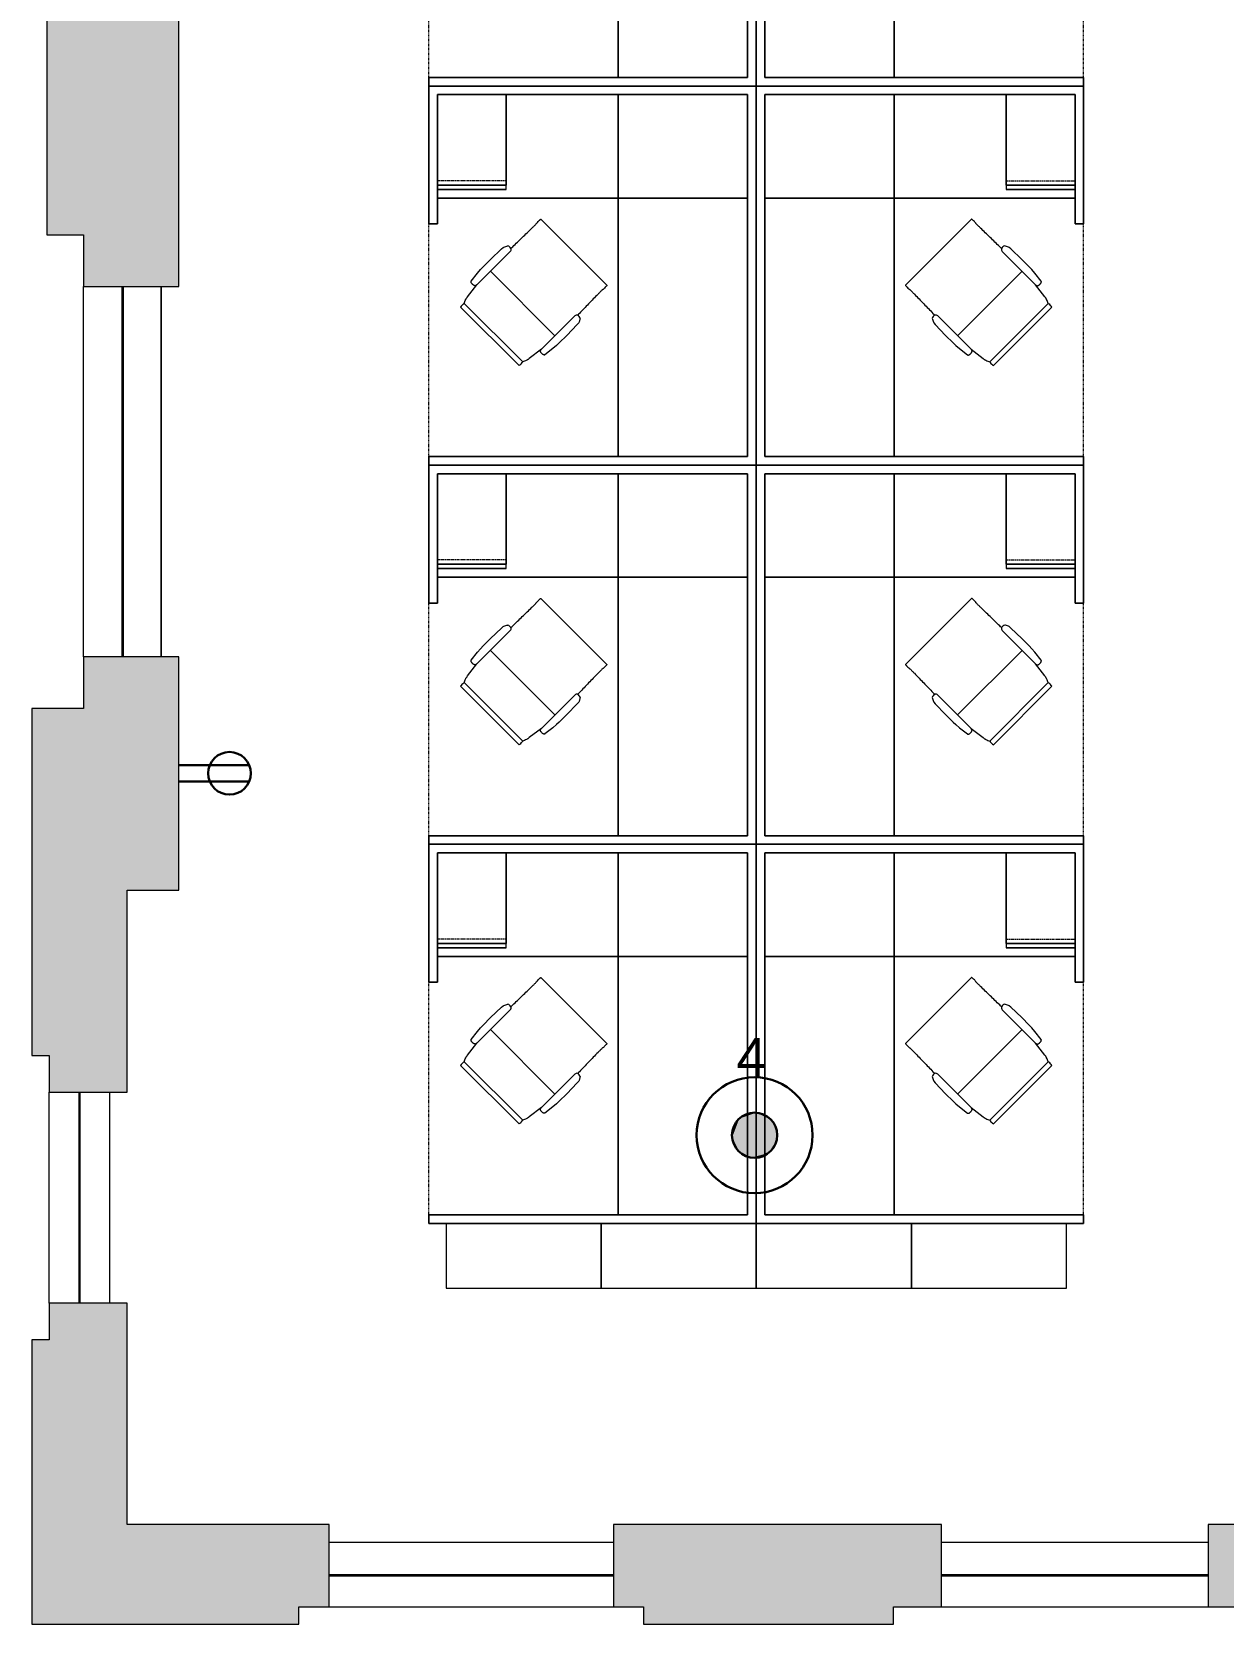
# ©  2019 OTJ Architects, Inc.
# Model space of a CAD drawing. Header units: inches. Extents: x 0 to 1865, y 0 to 1094.
# Drawn here: x 0 to 276.5, y 0 to 369.6 of the extents above; entities that cross this region are included whole.
import ezdxf

# ---------------------------------------------------------------- set-up
doc = ezdxf.new("R2010")
doc.units = ezdxf.units.IN
doc.header["$MEASUREMENT"] = 0
doc.linetypes.add('DASH 1_32_', pattern=[0.0625, 0.03125, -0.03125])
doc.linetypes.add('Dash 1_8_', pattern=[0.25, 0.125, -0.125])
for name, color, linetype, lineweight in [('A-ANNO-NOTE', 131, 'Continuous', 9), ('A-DETL', 90, 'Continuous', 9), ('A-DETL-GENF', 92, 'Continuous', 9), ('I-FURN', 30, 'Continuous', 9), ('I-FURN-PNLS', 30, 'Continuous', 9), ('Victor Bldg - 5th Floor_LINK_dwg', 8, 'Continuous', 9), ('WINDOWS', 7, 'Continuous', 9), ('WINDOWS SILL', 7, 'Continuous', 9)]:
    doc.layers.add(name, color=color, linetype=linetype, lineweight=lineweight)
doc.styles.add('Swis721 Lt BT', font='swissl.ttf', dxfattribs={"height": 9})

# ---------------------------------------------------------------- blocks, each defined once
blk = doc.blocks.new('Victor Bldg - 5th Floor_LINK_dwg-6972324-Level 05 POWER _ SIGNAL')
at = {"layer": 'WINDOWS'}
for p, q in [((21, 224.5), (21, 310.5)), ((21.25, 224.5), (21.25, 310.5)), ((11, 74.5), (11, 123.5)), ((11.25, 74.5), (11.25, 123.5)), ((69, 11.5), (135, 11.5)), ((69, 11.25), (135, 11.25)), ((211.12, 11.5), (273, 11.5)), ((211.12, 11.25), (273, 11.25))]:
    blk.add_line(p, q, dxfattribs=at)
at = {"layer": 'WINDOWS SILL'}
for p, q in [((12, 224.5), (12, 310.5)), ((4, 74.5), (4, 123.5)), ((18, 123.5), (18, 74.5)), ((69, 19), (135, 19)), ((211.12, 19), (273, 19)), ((69, 4), (135, 4)), ((211.12, 4), (273, 4))]:
    blk.add_line(p, q, dxfattribs=at)
at = {"layer": 'WINDOWS SILL', "flags": 128}
blk.add_lwpolyline([(30, 310.5), (30, 224.5), (30, 310.5), (30, 224.5)], dxfattribs=at)
blk = doc.blocks.new('Adjustable Workstation 1 - 6x7-V13-Level 05 POWER _ SIGNAL')
at = {"layer": 'I-FURN'}
for p, q in [((76, 0), (0, 0)), ((0, 0), (0, -88)), ((0, 0), (76, 0)), ((0, -88), (0, 0)), ((76, -2), (76, 0)), ((76, 0), (76, -2)), ((32, -2), (2, -2)), ((2, -2), (2, -86)), ((2, -86), (2, -2)), ((2, -2), (32, -2)), ((2, -86), (2, -2)), ((2, -2), (76, -2)), ((32, -2), (2, -2)), ((2, -2), (2, -62)), ((32, -86), (32, -2)), ((32, -2), (32, -86)), ((76, -2), (32, -2)), ((76, -56), (74, -56)), ((74, -56), (74, -86)), ((74, -62), (74, -56)), ((74, -56), (76, -56)), ((76, -88), (76, -56)), ((76, -56), (76, -88)), ((2, -62), (2, -86)), ((32, -62), (2, -62)), ((2, -62), (2, -86)), ((2, -86), (2, -62)), ((2, -62), (32, -62)), ((74, -62), (32, -62)), ((32, -62), (74, -62)), ((74, -64), (74, -62)), ((74, -86), (74, -62)), ((74, -62), (74, -86)), ((58, -64), (74, -64)), ((58, -64), (74, -64)), ((58, -64), (74, -64)), ((58, -64), (74, -64)), ((58, -64), (74, -64)), ((58, -64), (74, -64)), ((58, -64), (58, -86)), ((74, -64), (58, -64)), ((74, -64), (58, -64)), ((58, -64), (58, -65)), ((74, -64), (58, -64)), ((58, -64), (74, -64)), ((58, -64), (58, -65)), ((58, -64), (58, -65)), ((74, -64), (58, -64)), ((58, -64), (74, -64)), ((58, -64), (58, -65)), ((58, -64), (58, -65)), ((74, -64), (58, -64)), ((58, -64), (74, -64)), ((58, -64), (58, -65)), ((58, -64), (58, -65)), ((58, -65), (74, -65)), ((58, -86), (58, -65)), ((58, -65), (74, -65)), ((74, -65), (58, -65)), ((58, -65), (74, -65)), ((74, -65), (58, -65)), ((58, -65), (74, -65)), ((74, -65), (58, -65)), ((58, -65), (74, -65)), ((74, -86), (74, -64)), ((74, -65), (74, -64)), ((74, -65), (74, -64)), ((74, -64), (74, -65)), ((74, -65), (74, -64)), ((74, -64), (74, -65)), ((74, -65), (74, -64)), ((74, -64), (74, -65)), ((74, -65), (74, -64)), ((74, -65), (74, -86)), ((74, -86), (74, -65)), ((0, -88), (76, -88)), ((76, -88), (0, -88)), ((2, -86), (32, -86)), ((32, -86), (2, -86)), ((74, -86), (2, -86)), ((2, -86), (32, -86)), ((2, -86), (32, -86)), ((32, -86), (2, -86)), ((32, -86), (58, -86)), ((32, -86), (74, -86)), ((74, -86), (32, -86)), ((58, -86), (74, -86)), ((74, -86), (58, -86)), ((58, -86), (74, -86))]:
    blk.add_line(p, q, dxfattribs=at)
at = {"layer": 'I-FURN', "linetype": 'Dash 1_8_'}
for p, q in [((76, 0), (76, -2)), ((76, -2), (76, -56)), ((76, -56), (76, -88))]:
    blk.add_line(p, q, dxfattribs=at)
at = {"layer": 'I-FURN', "linetype": 'DASH 1_32_'}
blk.add_line((58, -66), (74, -66), dxfattribs=at)
blk = doc.blocks.new('Adjustable Workstation 1 - 6x7-V35-Level 05 POWER _ SIGNAL')
at = {"layer": 'I-FURN'}
for p, q in [((76, 88), (0, 88)), ((0, 88), (0, 0)), ((0, 0), (0, 88)), ((0, 88), (76, 88)), ((32, 86), (2, 86)), ((2, 86), (2, 2)), ((2, 2), (2, 86)), ((2, 86), (32, 86)), ((2, 2), (2, 86)), ((2, 86), (74, 86)), ((32, 86), (2, 86)), ((2, 86), (2, 62)), ((32, 86), (2, 86)), ((2, 86), (2, 62)), ((2, 62), (2, 86)), ((2, 86), (32, 86)), ((32, 2), (32, 86)), ((32, 86), (32, 2)), ((58, 86), (32, 86)), ((74, 86), (32, 86)), ((32, 86), (74, 86)), ((74, 86), (58, 86)), ((58, 86), (58, 64)), ((58, 65), (58, 86)), ((58, 86), (74, 86)), ((74, 86), (58, 86)), ((74, 64), (74, 86)), ((74, 86), (74, 65)), ((74, 86), (74, 56)), ((74, 65), (74, 86)), ((74, 62), (74, 86)), ((74, 86), (74, 62)), ((76, 56), (76, 88)), ((76, 88), (76, 56)), ((74, 65), (58, 65)), ((74, 65), (58, 65)), ((58, 65), (58, 64)), ((74, 65), (58, 65)), ((58, 65), (74, 65)), ((58, 65), (58, 64)), ((58, 65), (58, 64)), ((74, 65), (58, 65)), ((58, 65), (74, 65)), ((58, 65), (58, 64)), ((58, 65), (58, 64)), ((74, 65), (58, 65)), ((58, 65), (74, 65)), ((58, 65), (58, 64)), ((58, 65), (58, 64)), ((58, 64), (74, 64)), ((58, 64), (74, 64)), ((58, 64), (74, 64)), ((58, 64), (74, 64)), ((58, 64), (74, 64)), ((58, 64), (74, 64)), ((58, 64), (74, 64)), ((58, 64), (74, 64)), ((74, 64), (58, 64)), ((58, 64), (74, 64)), ((74, 64), (58, 64)), ((58, 64), (74, 64)), ((74, 64), (58, 64)), ((58, 64), (74, 64)), ((74, 64), (74, 65)), ((74, 64), (74, 65)), ((74, 65), (74, 64)), ((74, 64), (74, 65)), ((74, 65), (74, 64)), ((74, 64), (74, 65)), ((74, 65), (74, 64)), ((74, 64), (74, 65)), ((74, 62), (74, 64)), ((2, 62), (2, 2)), ((2, 62), (32, 62)), ((32, 62), (2, 62)), ((32, 62), (74, 62)), ((74, 62), (32, 62)), ((74, 56), (74, 62)), ((74, 56), (76, 56)), ((76, 56), (74, 56)), ((0, 0), (76, 0)), ((76, 0), (0, 0)), ((2, 2), (32, 2)), ((32, 2), (2, 2)), ((76, 2), (2, 2)), ((2, 2), (32, 2)), ((32, 2), (76, 2)), ((76, 0), (76, 2)), ((76, 2), (76, 0))]:
    blk.add_line(p, q, dxfattribs=at)
at = {"layer": 'I-FURN', "linetype": 'Dash 1_8_'}
for p, q in [((76, 56), (76, 88)), ((76, 2), (76, 56)), ((76, 0), (76, 2))]:
    blk.add_line(p, q, dxfattribs=at)
at = {"layer": 'I-FURN', "linetype": 'DASH 1_32_'}
blk.add_line((58, 66), (74, 66), dxfattribs=at)
blk = doc.blocks.new('HermanMiller_Collection_Eames_AluminumGroup_LoungeChairSwivel - Arms Swivel Base-7952355-Level 05 POWER _ SIGNAL')
at = {"layer": 'I-FURN'}
for p, q in [((-6.94, 12.09), (-4.59, 12.38)), ((-4.59, 12.38), (-3.51, 12.46)), ((-3.51, 12.46), (-2.64, 12.49)), ((-2.64, 12.49), (-0.18, 12.49)), ((-0.18, 12.49), (3.32, 12.43)), ((3.32, 12.43), (3.84, 12.38)), ((3.84, 12.38), (3.99, 12.34)), ((3.99, 12.34), (4.64, 12.01)), ((4.64, 12.01), (4.83, 11.89)), ((-12.96, -9.61), (-12.96, 9.61)), ((-11.95, 9.63), (-11.95, 9.59)), ((-11.95, 9.59), (-11.76, 9.6)), ((-11.76, -9.6), (-11.76, 9.6)), ((-10.12, 10.12), (-6.61, 10.58)), ((-6.61, 10.58), (-6.94, 10.64)), ((-6.61, 10.58), (4.33, 10.58)), ((-2.19, 10.58), (-2.19, -10.58)), ((13.22, 10.83), (13.22, 10.86)), ((14.64, 10.85), (14.64, -10.85)), ((-11.95, -9.59), (-11.95, -9.63)), ((-11.76, -9.6), (-11.95, -9.59)), ((-6.61, -10.58), (-10.12, -10.12)), ((-6.94, -10.64), (-6.61, -10.58)), ((-6.61, -10.58), (4.33, -10.58)), ((13.22, -10.86), (13.22, -10.83)), ((-4.59, -12.38), (-6.94, -12.09)), ((-3.51, -12.46), (-4.59, -12.38)), ((-2.64, -12.49), (-3.51, -12.46)), ((-0.18, -12.49), (-2.64, -12.49)), ((3.32, -12.43), (-0.18, -12.49)), ((3.84, -12.38), (3.32, -12.43)), ((3.99, -12.34), (3.84, -12.38)), ((4.64, -12.01), (3.99, -12.34)), ((4.83, -11.89), (4.64, -12.01))]:
    blk.add_line(p, q, dxfattribs=at)
at = {"layer": 'I-FURN', "flags": 128}
for points in [[(4.94, 10.96), (5.23, 10.95), (5.52, 10.95)], [(5.52, -10.95), (5.23, -10.95), (4.94, -10.96)]]:
    blk.add_lwpolyline(points, dxfattribs=at)
at = {"layer": 'I-FURN'}
for centre, radius, start, end in [((3.68, 11.28), 1.3, 345.8347, 28.1255), ((-12.38, 5.3), 4.35, 84.2936, 97.7064), ((4.33, 11.27), 0.69, 270, 332.7502), ((-12.38, -5.3), 4.35, 262.2936, 275.7064), ((4.33, -11.27), 0.69, 27.2498, 90), ((3.68, -11.28), 1.3, 331.8745, 14.1653)]:
    blk.add_arc(centre, radius, start, end, dxfattribs=at)
for points, knots in [([(-6.94, 10.64), (-6.95, 10.65), (-6.96, 10.65), (-6.99, 10.65), (-7, 10.66), (-7.02, 10.67), (-7.03, 10.68), (-7.05, 10.69), (-7.06, 10.7), (-7.07, 10.71), (-7.08, 10.72), (-7.09, 10.73), (-7.1, 10.74), (-7.11, 10.76), (-7.11, 10.77), (-7.12, 10.78), (-7.13, 10.8), (-7.14, 10.81), (-7.15, 10.83), (-7.16, 10.85), (-7.17, 10.87), (-7.18, 10.9), (-7.2, 10.95), (-7.22, 11.02), (-7.24, 11.11), (-7.25, 11.23), (-7.26, 11.37), (-7.25, 11.52), (-7.23, 11.66), (-7.21, 11.77), (-7.18, 11.85), (-7.16, 11.9), (-7.15, 11.92), (-7.14, 11.94), (-7.13, 11.96), (-7.12, 11.97), (-7.11, 11.98), (-7.1, 12), (-7.09, 12.01), (-7.08, 12.02), (-7.07, 12.03), (-7.06, 12.04), (-7.05, 12.04), (-7.05, 12.05), (-7.03, 12.06), (-7.02, 12.07), (-7, 12.08), (-6.99, 12.08), (-6.97, 12.09), (-6.95, 12.09), (-6.94, 12.09)], [-1, -1, -1, -1, -0.984375, -0.96875, -0.957031, -0.953125, -0.9375, -0.921875, -0.917969, -0.914062, -0.90625, -0.890625, -0.882812, -0.875, -0.867188, -0.859375, -0.84375, -0.835938, -0.828125, -0.8125, -0.796875, -0.78125, -0.75, -0.708333, -0.666667, -0.583333, -0.5, -0.416667, -0.333333, -0.25, -0.208333, -0.1875, -0.166667, -0.15625, -0.145833, -0.135417, -0.125, -0.114583, -0.104167, -0.09375, -0.088542, -0.083333, -0.078125, -0.072917, -0.0625, -0.052083, -0.041667, -0.03125, -0.020833, 0, 0, 0, 0]), ([(13.22, 10.86), (13.22, 10.87), (13.22, 10.87), (13.23, 10.87), (13.25, 10.88), (13.27, 10.88), (13.29, 10.88), (13.32, 10.88), (13.34, 10.88)], [-1, -1, -1, -1, -0.75, -0.625, -0.5, -0.375, -0.25, 0, 0, 0, 0]), ([(13.34, 10.88), (13.4, 10.89), (13.61, 10.9), (13.97, 10.9), (14.25, 10.89), (14.38, 10.89), (14.47, 10.88), (14.54, 10.87), (14.6, 10.87), (14.63, 10.86), (14.64, 10.85), (14.64, 10.85)], [-1, -1, -1, -1, -0.857143, -0.571429, -0.428571, -0.357143, -0.285714, -0.214286, -0.142857, -0.071429, 0, 0, 0, 0]), ([(-6.94, -12.09), (-6.95, -12.09), (-6.96, -12.09), (-6.99, -12.08), (-7, -12.08), (-7.02, -12.07), (-7.03, -12.06), (-7.05, -12.05), (-7.06, -12.04), (-7.07, -12.03), (-7.08, -12.02), (-7.09, -12.01), (-7.1, -12), (-7.11, -11.98), (-7.12, -11.97), (-7.12, -11.96), (-7.13, -11.94), (-7.14, -11.93), (-7.15, -11.91), (-7.16, -11.89), (-7.17, -11.87), (-7.18, -11.84), (-7.21, -11.77), (-7.23, -11.66), (-7.26, -11.47), (-7.26, -11.28), (-7.24, -11.11), (-7.22, -11.02), (-7.2, -10.95), (-7.18, -10.89), (-7.16, -10.85), (-7.15, -10.82), (-7.13, -10.8), (-7.13, -10.78), (-7.12, -10.77), (-7.11, -10.76), (-7.1, -10.74), (-7.08, -10.73), (-7.08, -10.72), (-7.07, -10.71), (-7.06, -10.7), (-7.05, -10.69), (-7.05, -10.69), (-7.03, -10.68), (-7.02, -10.67), (-7, -10.66), (-6.99, -10.65), (-6.97, -10.65), (-6.95, -10.65), (-6.94, -10.64)], [-1, -1, -1, -1, -0.984375, -0.96875, -0.957031, -0.953125, -0.9375, -0.921875, -0.917969, -0.914062, -0.90625, -0.890625, -0.882812, -0.875, -0.867188, -0.859375, -0.84375, -0.835938, -0.828125, -0.8125, -0.796875, -0.78125, -0.75, -0.666667, -0.583333, -0.416667, -0.333333, -0.291667, -0.25, -0.208333, -0.1875, -0.166667, -0.15625, -0.145833, -0.135417, -0.125, -0.114583, -0.104167, -0.09375, -0.088542, -0.083333, -0.078125, -0.072917, -0.0625, -0.052083, -0.041667, -0.03125, -0.020833, 0, 0, 0, 0]), ([(13.34, -10.88), (13.32, -10.88), (13.29, -10.88), (13.27, -10.88), (13.25, -10.88), (13.23, -10.87), (13.22, -10.87), (13.22, -10.87), (13.22, -10.86)], [-1, -1, -1, -1, -0.75, -0.625, -0.5, -0.375, -0.25, 0, 0, 0, 0]), ([(14.64, -10.85), (14.64, -10.86), (14.62, -10.86), (14.52, -10.88), (14.27, -10.9), (13.87, -10.9), (13.54, -10.9), (13.4, -10.89), (13.34, -10.88)], [-1, -1, -1, -1, -0.892857, -0.785714, -0.571429, -0.285714, -0.142857, 0, 0, 0, 0])]:
    blk.add_open_spline(points, degree=3, knots=knots, dxfattribs=at)
for points in [[(-11.76, 9.6), (-11.64, 9.67), (-11.37, 9.8), (-11.02, 9.92), (-10.83, 9.99)], [(-10.83, 9.99), (-10.79, 10), (-10.71, 10.02), (-10.55, 10.06), (-10.35, 10.09), (-10.2, 10.11), (-10.12, 10.12)], [(5.52, 10.95), (6.54, 10.92), (8.59, 10.89), (10.68, 10.85), (11.73, 10.84)], [(11.73, 10.84), (11.97, 10.84), (12.47, 10.83), (12.96, 10.83), (13.22, 10.83)], [(-10.83, -9.99), (-11.02, -9.92), (-11.37, -9.8), (-11.64, -9.67), (-11.76, -9.6)], [(-10.12, -10.12), (-10.2, -10.11), (-10.35, -10.09), (-10.55, -10.06), (-10.71, -10.02), (-10.79, -10), (-10.83, -9.99)], [(11.73, -10.84), (10.68, -10.85), (8.59, -10.89), (6.54, -10.92), (5.52, -10.95)], [(13.22, -10.83), (12.96, -10.83), (12.47, -10.83), (11.97, -10.84), (11.73, -10.84)]]:
    blk.add_open_spline(points, degree=3, dxfattribs=at)
blk = doc.blocks.new('HermanMiller_Collection_Eames_AluminumGroup_LoungeChairSwivel - Arms Swivel Base-7952356-Level 05 POWER _ SIGNAL')
at = {"layer": 'I-FURN'}
for p, q in [((-4.59, 12.38), (-6.94, 12.09)), ((-3.51, 12.46), (-4.59, 12.38)), ((-2.64, 12.49), (-3.51, 12.46)), ((-0.18, 12.49), (-2.64, 12.49)), ((3.32, 12.43), (-0.18, 12.49)), ((3.84, 12.38), (3.32, 12.43)), ((3.99, 12.34), (3.84, 12.38)), ((4.64, 12.01), (3.99, 12.34)), ((4.83, 11.89), (4.64, 12.01)), ((-12.96, 9.61), (-12.96, -9.61)), ((-11.95, 9.59), (-11.95, 9.63)), ((-11.76, 9.6), (-11.95, 9.59)), ((-11.76, 9.6), (-11.76, -9.6)), ((-6.61, 10.58), (-10.12, 10.12)), ((-6.94, 10.64), (-6.61, 10.58)), ((-6.61, 10.58), (4.33, 10.58)), ((-2.19, -10.58), (-2.19, 10.58)), ((13.22, 10.86), (13.22, 10.83)), ((14.64, -10.85), (14.64, 10.85)), ((-11.95, -9.63), (-11.95, -9.59)), ((-11.95, -9.59), (-11.76, -9.6)), ((-10.12, -10.12), (-6.61, -10.58)), ((-6.61, -10.58), (-6.94, -10.64)), ((-6.61, -10.58), (4.33, -10.58)), ((13.22, -10.83), (13.22, -10.86)), ((-6.94, -12.09), (-4.59, -12.38)), ((-4.59, -12.38), (-3.51, -12.46)), ((-3.51, -12.46), (-2.64, -12.49)), ((-2.64, -12.49), (-0.18, -12.49)), ((-0.18, -12.49), (3.32, -12.43)), ((3.32, -12.43), (3.84, -12.38)), ((3.84, -12.38), (3.99, -12.34)), ((3.99, -12.34), (4.64, -12.01)), ((4.64, -12.01), (4.83, -11.89))]:
    blk.add_line(p, q, dxfattribs=at)
at = {"layer": 'I-FURN', "flags": 128}
for points in [[(5.52, 10.95), (5.23, 10.95), (4.94, 10.96)], [(4.94, -10.96), (5.23, -10.95), (5.52, -10.95)]]:
    blk.add_lwpolyline(points, dxfattribs=at)
at = {"layer": 'I-FURN'}
for centre, radius, start, end in [((3.68, 11.28), 1.3, 345.8347, 28.1255), ((-12.38, 5.3), 4.35, 84.2936, 97.7064), ((4.33, 11.27), 0.69, 270, 332.7502), ((-12.38, -5.3), 4.35, 262.2936, 275.7064), ((4.33, -11.27), 0.69, 27.2498, 90), ((3.68, -11.28), 1.3, 331.8745, 14.1653)]:
    blk.add_arc(centre, radius, start, end, dxfattribs=at)
for points, knots in [([(-6.94, 12.09), (-6.95, 12.09), (-6.97, 12.09), (-6.99, 12.08), (-7, 12.08), (-7.02, 12.07), (-7.03, 12.06), (-7.05, 12.05), (-7.05, 12.04), (-7.06, 12.04), (-7.07, 12.03), (-7.08, 12.02), (-7.09, 12.01), (-7.1, 12), (-7.11, 11.98), (-7.12, 11.97), (-7.13, 11.96), (-7.14, 11.94), (-7.15, 11.92), (-7.16, 11.9), (-7.18, 11.85), (-7.21, 11.77), (-7.23, 11.66), (-7.25, 11.52), (-7.26, 11.37), (-7.25, 11.23), (-7.24, 11.11), (-7.22, 11.02), (-7.2, 10.95), (-7.18, 10.9), (-7.17, 10.87), (-7.16, 10.85), (-7.15, 10.83), (-7.14, 10.81), (-7.13, 10.8), (-7.12, 10.78), (-7.11, 10.77), (-7.11, 10.76), (-7.1, 10.74), (-7.09, 10.73), (-7.08, 10.72), (-7.07, 10.71), (-7.06, 10.7), (-7.05, 10.69), (-7.03, 10.68), (-7.02, 10.67), (-7, 10.66), (-6.99, 10.65), (-6.96, 10.65), (-6.95, 10.65), (-6.94, 10.64)], [0, 0, 0, 0, 0.020833, 0.03125, 0.041667, 0.052083, 0.0625, 0.072917, 0.078125, 0.083333, 0.088542, 0.09375, 0.104167, 0.114583, 0.125, 0.135417, 0.145833, 0.15625, 0.166667, 0.1875, 0.208333, 0.25, 0.333333, 0.416667, 0.5, 0.583333, 0.666667, 0.708333, 0.75, 0.78125, 0.796875, 0.8125, 0.828125, 0.835938, 0.84375, 0.859375, 0.867188, 0.875, 0.882812, 0.890625, 0.90625, 0.914062, 0.917969, 0.921875, 0.9375, 0.953125, 0.957031, 0.96875, 0.984375, 1, 1, 1, 1]), ([(13.34, 10.88), (13.32, 10.88), (13.29, 10.88), (13.27, 10.88), (13.25, 10.88), (13.23, 10.87), (13.22, 10.87), (13.22, 10.87), (13.22, 10.86)], [0, 0, 0, 0, 0.25, 0.375, 0.5, 0.625, 0.75, 1, 1, 1, 1]), ([(14.64, 10.85), (14.64, 10.85), (14.63, 10.86), (14.6, 10.87), (14.54, 10.87), (14.47, 10.88), (14.38, 10.89), (14.25, 10.89), (13.97, 10.9), (13.61, 10.9), (13.4, 10.89), (13.34, 10.88)], [0, 0, 0, 0, 0.071429, 0.142857, 0.214286, 0.285714, 0.357143, 0.428571, 0.571429, 0.857143, 1, 1, 1, 1]), ([(-6.94, -10.64), (-6.95, -10.65), (-6.97, -10.65), (-6.99, -10.65), (-7, -10.66), (-7.02, -10.67), (-7.03, -10.68), (-7.05, -10.69), (-7.05, -10.69), (-7.06, -10.7), (-7.07, -10.71), (-7.08, -10.72), (-7.08, -10.73), (-7.1, -10.74), (-7.11, -10.76), (-7.12, -10.77), (-7.13, -10.78), (-7.13, -10.8), (-7.15, -10.82), (-7.16, -10.85), (-7.18, -10.89), (-7.2, -10.95), (-7.22, -11.02), (-7.24, -11.11), (-7.26, -11.28), (-7.26, -11.47), (-7.23, -11.66), (-7.21, -11.77), (-7.18, -11.84), (-7.17, -11.87), (-7.16, -11.89), (-7.15, -11.91), (-7.14, -11.93), (-7.13, -11.94), (-7.12, -11.96), (-7.12, -11.97), (-7.11, -11.98), (-7.1, -12), (-7.09, -12.01), (-7.08, -12.02), (-7.07, -12.03), (-7.06, -12.04), (-7.05, -12.05), (-7.03, -12.06), (-7.02, -12.07), (-7, -12.08), (-6.99, -12.08), (-6.96, -12.09), (-6.95, -12.09), (-6.94, -12.09)], [0, 0, 0, 0, 0.020833, 0.03125, 0.041667, 0.052083, 0.0625, 0.072917, 0.078125, 0.083333, 0.088542, 0.09375, 0.104167, 0.114583, 0.125, 0.135417, 0.145833, 0.15625, 0.166667, 0.1875, 0.208333, 0.25, 0.291667, 0.333333, 0.416667, 0.583333, 0.666667, 0.75, 0.78125, 0.796875, 0.8125, 0.828125, 0.835938, 0.84375, 0.859375, 0.867188, 0.875, 0.882812, 0.890625, 0.90625, 0.914062, 0.917969, 0.921875, 0.9375, 0.953125, 0.957031, 0.96875, 0.984375, 1, 1, 1, 1]), ([(13.22, -10.86), (13.22, -10.87), (13.22, -10.87), (13.23, -10.87), (13.25, -10.88), (13.27, -10.88), (13.29, -10.88), (13.32, -10.88), (13.34, -10.88)], [0, 0, 0, 0, 0.25, 0.375, 0.5, 0.625, 0.75, 1, 1, 1, 1]), ([(13.34, -10.88), (13.4, -10.89), (13.54, -10.9), (13.87, -10.9), (14.27, -10.9), (14.52, -10.88), (14.62, -10.86), (14.64, -10.86), (14.64, -10.85)], [0, 0, 0, 0, 0.142857, 0.285714, 0.571429, 0.785714, 0.892857, 1, 1, 1, 1])]:
    blk.add_open_spline(points, degree=3, knots=knots, dxfattribs=at)
for points in [[(-10.83, 9.99), (-11.02, 9.92), (-11.37, 9.8), (-11.64, 9.67), (-11.76, 9.6)], [(-10.12, 10.12), (-10.2, 10.11), (-10.35, 10.09), (-10.55, 10.06), (-10.71, 10.02), (-10.79, 10), (-10.83, 9.99)], [(11.73, 10.84), (10.68, 10.85), (8.59, 10.89), (6.54, 10.92), (5.52, 10.95)], [(13.22, 10.83), (12.96, 10.83), (12.47, 10.83), (11.97, 10.84), (11.73, 10.84)], [(-11.76, -9.6), (-11.64, -9.67), (-11.37, -9.8), (-11.02, -9.92), (-10.83, -9.99)], [(-10.83, -9.99), (-10.79, -10), (-10.71, -10.02), (-10.55, -10.06), (-10.35, -10.09), (-10.2, -10.11), (-10.12, -10.12)], [(5.52, -10.95), (6.54, -10.92), (8.59, -10.89), (10.68, -10.85), (11.73, -10.84)], [(11.73, -10.84), (11.97, -10.84), (12.47, -10.83), (12.96, -10.83), (13.22, -10.83)]]:
    blk.add_open_spline(points, degree=3, dxfattribs=at)
blk = doc.blocks.new('Adjustable Workstation 1 - 6x7-V14-Level 05 POWER _ SIGNAL')
at = {"layer": 'I-FURN'}
for p, q in [((76, 88), (0, 88)), ((0, 88), (0, 0)), ((0, 0), (0, 88)), ((0, 88), (76, 88)), ((32, 86), (2, 86)), ((2, 86), (2, 2)), ((2, 2), (2, 86)), ((2, 86), (32, 86)), ((2, 2), (2, 86)), ((2, 86), (74, 86)), ((32, 86), (2, 86)), ((2, 86), (2, 62)), ((32, 86), (2, 86)), ((2, 86), (2, 62)), ((2, 62), (2, 86)), ((2, 86), (32, 86)), ((32, 2), (32, 86)), ((32, 86), (32, 2)), ((58, 86), (32, 86)), ((74, 86), (32, 86)), ((32, 86), (74, 86)), ((74, 86), (58, 86)), ((58, 86), (58, 64)), ((58, 65), (58, 86)), ((58, 86), (74, 86)), ((74, 86), (58, 86)), ((74, 64), (74, 86)), ((74, 86), (74, 65)), ((74, 86), (74, 56)), ((74, 65), (74, 86)), ((74, 62), (74, 86)), ((74, 86), (74, 62)), ((76, 56), (76, 88)), ((76, 88), (76, 56)), ((74, 65), (58, 65)), ((74, 65), (58, 65)), ((58, 65), (58, 64)), ((74, 65), (58, 65)), ((58, 65), (74, 65)), ((58, 65), (58, 64)), ((58, 65), (58, 64)), ((74, 65), (58, 65)), ((58, 65), (74, 65)), ((58, 65), (58, 64)), ((58, 65), (58, 64)), ((74, 65), (58, 65)), ((58, 65), (74, 65)), ((58, 65), (58, 64)), ((58, 65), (58, 64)), ((58, 64), (74, 64)), ((58, 64), (74, 64)), ((58, 64), (74, 64)), ((58, 64), (74, 64)), ((58, 64), (74, 64)), ((58, 64), (74, 64)), ((58, 64), (74, 64)), ((58, 64), (74, 64)), ((74, 64), (58, 64)), ((58, 64), (74, 64)), ((74, 64), (58, 64)), ((58, 64), (74, 64)), ((74, 64), (58, 64)), ((58, 64), (74, 64)), ((74, 64), (74, 65)), ((74, 64), (74, 65)), ((74, 65), (74, 64)), ((74, 64), (74, 65)), ((74, 65), (74, 64)), ((74, 64), (74, 65)), ((74, 65), (74, 64)), ((74, 64), (74, 65)), ((74, 62), (74, 64)), ((2, 62), (2, 2)), ((2, 62), (32, 62)), ((32, 62), (2, 62)), ((32, 62), (74, 62)), ((74, 62), (32, 62)), ((74, 56), (74, 62)), ((74, 56), (76, 56)), ((76, 56), (74, 56)), ((0, 0), (76, 0)), ((76, 0), (0, 0)), ((2, 2), (32, 2)), ((32, 2), (2, 2)), ((76, 2), (2, 2)), ((2, 2), (32, 2)), ((32, 2), (76, 2)), ((76, 0), (76, 2)), ((76, 2), (76, 0))]:
    blk.add_line(p, q, dxfattribs=at)
at = {"layer": 'I-FURN', "linetype": 'Dash 1_8_'}
for p, q in [((76, 56), (76, 88)), ((76, 2), (76, 56)), ((76, 0), (76, 2))]:
    blk.add_line(p, q, dxfattribs=at)
at = {"layer": 'I-FURN', "linetype": 'DASH 1_32_'}
blk.add_line((58, 66), (74, 66), dxfattribs=at)
blk = doc.blocks.new('F-Lateral File - 2 Drawers x 18_D x 36_W-7657768-Level 05 POWER _ SIGNAL')
at = {"layer": 'I-FURN-PNLS'}
for p, q in [((16.8, 6.7), (-19.2, 6.7)), ((-19.2, 6.7), (-19.2, -8.3)), ((16.8, -8.3), (16.8, 6.7)), ((-19.2, -8.3), (16.8, -8.3))]:
    blk.add_line(p, q, dxfattribs=at)
blk = doc.blocks.new('Adjustable Workstation 1 - 6x7-V33-Level 05 POWER _ SIGNAL')
at = {"layer": 'I-FURN'}
for p, q in [((76, 0), (0, 0)), ((0, 0), (0, -88)), ((0, 0), (72, 0)), ((0, -88), (0, 0)), ((72, 0), (76, 0)), ((76, -2), (76, 0)), ((76, 0), (76, -2)), ((32, -2), (2, -2)), ((2, -2), (2, -86)), ((2, -86), (2, -2)), ((2, -2), (32, -2)), ((2, -86), (2, -2)), ((2, -2), (76, -2)), ((32, -2), (2, -2)), ((2, -2), (2, -62)), ((32, -86), (32, -2)), ((32, -2), (32, -86)), ((76, -2), (32, -2)), ((76, -56), (74, -56)), ((74, -56), (74, -86)), ((74, -62), (74, -56)), ((74, -56), (76, -56)), ((76, -88), (76, -56)), ((76, -56), (76, -88)), ((2, -62), (2, -86)), ((32, -62), (2, -62)), ((2, -62), (2, -86)), ((2, -86), (2, -62)), ((2, -62), (32, -62)), ((74, -62), (32, -62)), ((32, -62), (74, -62)), ((74, -64), (74, -62)), ((74, -86), (74, -62)), ((74, -62), (74, -86)), ((58, -64), (74, -64)), ((58, -64), (74, -64)), ((58, -64), (74, -64)), ((58, -64), (74, -64)), ((58, -64), (74, -64)), ((58, -64), (74, -64)), ((58, -64), (58, -86)), ((74, -64), (58, -64)), ((74, -64), (58, -64)), ((58, -64), (58, -65)), ((74, -64), (58, -64)), ((58, -64), (74, -64)), ((58, -64), (58, -65)), ((58, -64), (58, -65)), ((74, -64), (58, -64)), ((58, -64), (74, -64)), ((58, -64), (58, -65)), ((58, -64), (58, -65)), ((74, -64), (58, -64)), ((58, -64), (74, -64)), ((58, -64), (58, -65)), ((58, -64), (58, -65)), ((58, -65), (74, -65)), ((58, -86), (58, -65)), ((58, -65), (74, -65)), ((74, -65), (58, -65)), ((58, -65), (74, -65)), ((74, -65), (58, -65)), ((58, -65), (74, -65)), ((74, -65), (58, -65)), ((58, -65), (74, -65)), ((74, -86), (74, -64)), ((74, -65), (74, -64)), ((74, -65), (74, -64)), ((74, -64), (74, -65)), ((74, -65), (74, -64)), ((74, -64), (74, -65)), ((74, -65), (74, -64)), ((74, -64), (74, -65)), ((74, -65), (74, -64)), ((74, -65), (74, -86)), ((74, -86), (74, -65)), ((0, -88), (76, -88)), ((76, -88), (0, -88)), ((2, -86), (32, -86)), ((32, -86), (2, -86)), ((74, -86), (2, -86)), ((2, -86), (32, -86)), ((2, -86), (32, -86)), ((32, -86), (2, -86)), ((32, -86), (58, -86)), ((32, -86), (74, -86)), ((74, -86), (32, -86)), ((58, -86), (74, -86)), ((74, -86), (58, -86)), ((58, -86), (74, -86))]:
    blk.add_line(p, q, dxfattribs=at)
at = {"layer": 'I-FURN', "linetype": 'Dash 1_8_'}
for p, q in [((76, 0), (76, -2)), ((76, -2), (76, -56)), ((76, -56), (76, -88))]:
    blk.add_line(p, q, dxfattribs=at)
at = {"layer": 'I-FURN', "linetype": 'DASH 1_32_'}
blk.add_line((58, -66), (74, -66), dxfattribs=at)
blk = doc.blocks.new('Adjustable Workstation 1 - 6x7-V36-Level 05 POWER _ SIGNAL')
at = {"layer": 'I-FURN'}
for p, q in [((76, 88), (0, 88)), ((0, 88), (0, 0)), ((0, 0), (0, 88)), ((0, 88), (76, 88)), ((32, 86), (2, 86)), ((2, 86), (2, 2)), ((2, 2), (2, 86)), ((2, 86), (32, 86)), ((2, 2), (2, 86)), ((2, 86), (74, 86)), ((32, 86), (2, 86)), ((2, 86), (2, 62)), ((32, 86), (2, 86)), ((2, 86), (2, 62)), ((2, 62), (2, 86)), ((2, 86), (32, 86)), ((32, 2), (32, 86)), ((32, 86), (32, 2)), ((58, 86), (32, 86)), ((74, 86), (32, 86)), ((32, 86), (74, 86)), ((74, 86), (58, 86)), ((58, 86), (58, 64)), ((58, 65), (58, 86)), ((58, 86), (74, 86)), ((74, 86), (58, 86)), ((74, 64), (74, 86)), ((74, 86), (74, 65)), ((74, 86), (74, 56)), ((74, 65), (74, 86)), ((74, 62), (74, 86)), ((74, 86), (74, 62)), ((76, 56), (76, 88)), ((76, 88), (76, 56)), ((74, 65), (58, 65)), ((74, 65), (58, 65)), ((58, 65), (58, 64)), ((74, 65), (58, 65)), ((58, 65), (74, 65)), ((58, 65), (58, 64)), ((58, 65), (58, 64)), ((74, 65), (58, 65)), ((58, 65), (74, 65)), ((58, 65), (58, 64)), ((58, 65), (58, 64)), ((74, 65), (58, 65)), ((58, 65), (74, 65)), ((58, 65), (58, 64)), ((58, 65), (58, 64)), ((58, 64), (74, 64)), ((58, 64), (74, 64)), ((58, 64), (74, 64)), ((58, 64), (74, 64)), ((58, 64), (74, 64)), ((58, 64), (74, 64)), ((58, 64), (74, 64)), ((58, 64), (74, 64)), ((74, 64), (58, 64)), ((58, 64), (74, 64)), ((74, 64), (58, 64)), ((58, 64), (74, 64)), ((74, 64), (58, 64)), ((58, 64), (74, 64)), ((74, 64), (74, 65)), ((74, 64), (74, 65)), ((74, 65), (74, 64)), ((74, 64), (74, 65)), ((74, 65), (74, 64)), ((74, 64), (74, 65)), ((74, 65), (74, 64)), ((74, 64), (74, 65)), ((74, 62), (74, 64)), ((2, 62), (2, 2)), ((2, 62), (32, 62)), ((32, 62), (2, 62)), ((32, 62), (74, 62)), ((74, 62), (32, 62)), ((74, 56), (74, 62)), ((74, 56), (76, 56)), ((76, 56), (74, 56)), ((0, 0), (76, 0)), ((72, 0), (0, 0)), ((2, 2), (32, 2)), ((32, 2), (2, 2)), ((76, 2), (2, 2)), ((2, 2), (32, 2)), ((32, 2), (76, 2)), ((76, 0), (72, 0)), ((76, 0), (76, 2)), ((76, 2), (76, 0))]:
    blk.add_line(p, q, dxfattribs=at)
at = {"layer": 'I-FURN', "linetype": 'Dash 1_8_'}
for p, q in [((76, 56), (76, 88)), ((76, 2), (76, 56)), ((76, 0), (76, 2))]:
    blk.add_line(p, q, dxfattribs=at)
at = {"layer": 'I-FURN', "linetype": 'DASH 1_32_'}
blk.add_line((58, 66), (74, 66), dxfattribs=at)

msp = doc.modelspace()

# ---------------------------------------------------------------- hatches: boundary and pattern name
at = {"layer": 'A-ANNO-NOTE'}
for points in [[(164.19, 117.35), (168.17, 118.72), (165.21, 118.08)], [(171.61, 117.05), (168.17, 118.72), (164.19, 117.35), (167.25, 117.23)], [(165.21, 118.08), (168.17, 118.72), (166.37, 118.56)], [(166.37, 118.56), (167.25, 118.68), (166.78, 118.65)], [(171.61, 117.05), (168.59, 118.67), (168.17, 118.72)], [(171.61, 117.05), (169.27, 118.52), (168.59, 118.67)], [(171.61, 117.05), (170.3, 118.08), (169.27, 118.52)], [(170.3, 118.08), (170.17, 118.15), (169.4, 118.48)], [(162.53, 112.93), (162.62, 114.6), (162.52, 113.91)], [(162.53, 112.93), (171.61, 117.05), (164.19, 117.35)], [(162.53, 112.93), (164.19, 117.35), (163.03, 115.79)], [(164.3, 109.54), (171.61, 117.05), (162.53, 112.93)], [(162.53, 112.93), (163.03, 115.79), (162.62, 114.6)], [(163.03, 115.79), (164.19, 117.35), (163.38, 116.39)], [(170.99, 109.36), (171.61, 117.05), (164.3, 109.54), (167.25, 109.46)], [(171.42, 117.25), (170.99, 117.62), (170.3, 118.08)], [(171.61, 117.05), (171.42, 117.25), (170.3, 118.08)], [(170.99, 109.36), (172.88, 112.38), (171.61, 117.05)], [(172.97, 114.05), (172.2, 116.28), (171.61, 117.05)], [(172.88, 112.38), (172.97, 114.05), (171.61, 117.05)], [(172.97, 114.05), (172.47, 115.79), (172.2, 116.28)], [(172.97, 114.05), (172.82, 114.87), (172.47, 115.79)], [(164.3, 109.54), (162.53, 112.93), (163.23, 110.83)], [(163.23, 110.83), (162.53, 112.93), (162.86, 111.58)], [(170.99, 109.36), (172.47, 111.2), (172.88, 112.38)], [(170.99, 109.36), (172.13, 110.59), (172.47, 111.2)], [(172.47, 111.2), (172.53, 111.32), (172.88, 112.38)], [(172.53, 111.32), (172.69, 111.71), (172.88, 112.38)], [(172.88, 112.38), (172.99, 113.07), (172.97, 114.05)], [(172.99, 113.07), (173, 113.49), (172.97, 114.05)], [(164.3, 109.54), (163.23, 110.83), (163.54, 110.36)], [(167.06, 108.29), (164.3, 109.54), (166.24, 108.46)], [(167.06, 108.29), (170.99, 109.36), (164.3, 109.54)], [(166.24, 108.46), (164.3, 109.54), (165.21, 108.9)], [(167.06, 108.29), (170.3, 108.9), (170.99, 109.36), (167.25, 108.34)], [(167.33, 108.26), (170.3, 108.9), (167.06, 108.29), (167.25, 108.27)], [(167.33, 108.26), (168.73, 108.33), (170.3, 108.9)], [(167.75, 108.24), (168.73, 108.33), (167.33, 108.26)], [(167.75, 108.24), (167.89, 108.24), (168.73, 108.33)], [(168.73, 108.33), (169.13, 108.43), (170.3, 108.9)], [(169.13, 108.43), (169.79, 108.65), (170.3, 108.9)], [(170.99, 109.36), (171.88, 110.25), (172.13, 110.59)], [(170.99, 109.36), (171.21, 109.54), (171.88, 110.25)]]:
    msp.add_hatch(color=256, dxfattribs=at).paths.add_polyline_path(points, flags=0)
at = {"layer": 'A-DETL-GENF'}
h = msp.add_hatch(color=7, dxfattribs=at)
h.paths.add_polyline_path([(483, 0), (512.25, 0), (512.25, 23.12), (510.25, 23.12), (510.25, 26.13), (479.25, 26.13), (479.25, 23.12), (411, 23.12), (411, 4), (418, 4), (418, 0), (482.5, 0)], flags=0)
h.paths.add_polyline_path([(650.5, 0), (650.5, 23.12), (648.25, 23.12), (648.25, 33.13), (614, 33.13), (614, 23.12), (596.25, 23.12), (596.25, 0), (649.88, 0)], flags=0)
h.paths.add_polyline_path([(280, 0), (338, 0), (338, 4), (349.12, 4), (349.12, 23.12), (273, 23.12), (273, 4), (280, 4)], flags=0)
h.paths.add_polyline_path([(200, 0), (200, 4), (211.12, 4), (211.12, 23.12), (135, 23.12), (135, 4), (142, 4), (142, 0)], flags=0)
h.paths.add_polyline_path([(782.5, 0), (788.75, 0), (788.75, 23.12), (780.88, 23.12), (780.88, 56), (751.25, 56), (751.25, 23.12), (734.5, 23.12), (734.5, 0), (780.88, 0)], flags=0)
h.paths.add_polyline_path([(915.75, 0), (927.06, 0), (927.06, 22.84), (913.5, 22.84), (913.5, 33.13), (884.25, 33.13), (884.25, 23.12), (874.75, 23.12), (874.75, 19), (872.75, 19), (872.75, 0), (915.13, 0)], flags=0)
h.paths.add_polyline_path([(62, 0), (62, 4), (69, 4), (69, 23.12), (22.13, 23.12), (22.13, 74.5), (4, 74.5), (4, 66), (0, 66), (0, 0), (22.13, 0)], flags=0)
h.paths.add_polyline_path([(1049, 0), (1049, 14.5), (1079, 14.5), (1079, 11.5), (1143, 11.5), (1143, 27.5), (1093, 27.5), (1093, 32.59), (1032.06, 32.59), (1032.06, 41.59), (1011.06, 41.59), (1011.06, 0), (1045.26, 0)], flags=0)
h.paths.add_polyline_path([(1320.07, 11.5), (1323.07, 11.5), (1323.07, 27.5), (1259, 27.5), (1259, 11.5), (1319.45, 11.5)], flags=0)
h.paths.add_polyline_path([(1446.81, 11.5), (1503, 11.5), (1503, 27.5), (1439, 27.5), (1439, 11.5), (1442.63, 11.5)], flags=0)
h.paths.add_polyline_path([(1843, 11.5), (1863, 11.5), (1863, 27.5), (1799, 27.5), (1799, 11.5), (1819, 11.5)], flags=0)
h.paths.add_polyline_path([(1641.06, 11.5), (1683, 11.5), (1683, 27.5), (1619, 27.5), (1619, 11.5), (1636.06, 11.5)], flags=0)
h.paths.add_polyline_path([(1738, 15.5), (1744, 15.5), (1744, 27.5), (1738, 27.5)], flags=0)
h.paths.add_polyline_path([(1199.75, 15.5), (1204, 15.5), (1204, 27.5), (1198, 27.5), (1198, 15.5), (1199.13, 15.5)], flags=0)
h.paths.add_polyline_path([(1378, 15.5), (1384, 15.5), (1384, 27.5), (1378, 27.5)], flags=0)
h.paths.add_polyline_path([(1564, 15.5), (1564, 27.5), (1558, 27.5), (1558, 15.5)], flags=0)
h.paths.add_polyline_path([(4, 123.5), (22.13, 123.5), (22.13, 170.37), (34.12, 170.37), (34.12, 224.5), (12, 224.5), (12, 212.5), (0, 212.5), (0, 132), (4, 132), (4, 130.4)], flags=0)
h.paths.add_polyline_path([(12, 310.5), (34.12, 310.5), (34.12, 392.5), (12, 392.5), (12, 380.5), (3.5, 380.5), (3.5, 322.5), (12, 322.5)], flags=0)
h.paths.add_polyline_path([(12, 478.5), (34.12, 478.5), (34.12, 560.5), (12, 560.5), (12, 548.5), (3.5, 548.5), (3.5, 490.5), (12, 490.5)], flags=0)
h.paths.add_polyline_path([(34.12, 646.5), (34.12, 728.5), (12, 728.5), (12, 716.5), (3.5, 716.5), (3.5, 658.5), (12, 658.5), (12, 646.5)], flags=0)
h.paths.add_polyline_path([(34.12, 814.5), (34.12, 896.5), (12, 896.5), (12, 884.5), (3.5, 884.5), (3.5, 826.5), (12, 826.5), (12, 814.5)], flags=0)
h.paths.add_polyline_path([(12, 982.5), (34.12, 982.5), (34.12, 1064.5), (12, 1064.5), (12, 1052.5), (3.5, 1052.5), (3.5, 994.5), (12, 994.5), (12, 990.6)], flags=0)

# ---------------------------------------------------------------- linework, layer by layer
at = {"layer": 'A-ANNO-NOTE', "lineweight": 30}
for p, q in [((34.12, 199.39), (50.44, 199.39)), ((34.12, 199.39), (50.44, 199.39)), ((34.12, 195.56), (50.44, 195.56))]:
    msp.add_line(p, q, dxfattribs=at)
for centre, radius in [((45.88, 197.48), 4.95), ((167.75, 113.49), 13.46), ((167.75, 113.49), 5.25)]:
    msp.add_circle(centre, radius, dxfattribs=at)
at = {"layer": 'A-ANNO-NOTE'}
for start, end in [(0, 180), (180, 360)]:
    msp.add_arc((167.75, 113.49), 5.25, start, end, dxfattribs=at)
at = {"layer": 'A-DETL'}
for p, q in [((34.12, 310.5), (34.12, 392.5)), ((3.5, 380.5), (3.5, 322.5)), ((3.5, 322.5), (12, 322.5)), ((12, 322.5), (12, 310.5)), ((12, 310.5), (34.12, 310.5)), ((34.12, 224.5), (12, 224.5)), ((12, 224.5), (12, 212.5)), ((34.12, 170.37), (34.12, 224.5)), ((12, 212.5), (0, 212.5)), ((0, 212.5), (0, 132)), ((22.13, 123.5), (22.13, 170.37)), ((22.13, 170.37), (34.12, 170.37)), ((0, 132), (4, 132)), ((4, 132), (4, 123.5)), ((4, 123.5), (22.13, 123.5)), ((22.13, 74.5), (4, 74.5)), ((4, 74.5), (4, 66)), ((22.13, 23.12), (22.13, 74.5)), ((4, 66), (0, 66)), ((0, 66), (0, 0)), ((69, 23.12), (22.13, 23.12)), ((69, 4), (69, 23.12)), ((211.12, 23.12), (135, 23.12)), ((135, 23.12), (135, 4)), ((211.12, 4), (211.12, 23.12)), ((349.12, 23.12), (273, 23.12)), ((273, 23.12), (273, 4)), ((62, 0), (62, 4)), ((62, 4), (69, 4)), ((135, 4), (142, 4)), ((142, 4), (142, 0)), ((200, 0), (200, 4)), ((200, 4), (211.12, 4)), ((273, 4), (280, 4)), ((0, 0), (62, 0)), ((142, 0), (200, 0))]:
    msp.add_line(p, q, dxfattribs=at)

# ---------------------------------------------------------------- block references
at = {"layer": 'I-FURN'}
for name, p, rotation in [('Adjustable Workstation 1 - 6x7-V13-Level 05 POWER _ SIGNAL', (168.12, 357), 180), ('Adjustable Workstation 1 - 6x7-V13-Level 05 POWER _ SIGNAL', (168.12, 269), 180), ('HermanMiller_Collection_Eames_AluminumGroup_LoungeChairSwivel - Arms Swivel Base-7952355-Level 05 POWER _ SIGNAL', (115.45, 308.07), 44.9999999999999), ('HermanMiller_Collection_Eames_AluminumGroup_LoungeChairSwivel - Arms Swivel Base-7952356-Level 05 POWER _ SIGNAL', (220.8, 308.07), 134.9999999999993), ('Adjustable Workstation 1 - 6x7-V13-Level 05 POWER _ SIGNAL', (168.12, 181), 180), ('HermanMiller_Collection_Eames_AluminumGroup_LoungeChairSwivel - Arms Swivel Base-7952355-Level 05 POWER _ SIGNAL', (115.45, 220.07), 44.9999999999999), ('HermanMiller_Collection_Eames_AluminumGroup_LoungeChairSwivel - Arms Swivel Base-7952356-Level 05 POWER _ SIGNAL', (220.8, 220.07), 134.9999999999993), ('Adjustable Workstation 1 - 6x7-V33-Level 05 POWER _ SIGNAL', (168.12, 93), 180), ('HermanMiller_Collection_Eames_AluminumGroup_LoungeChairSwivel - Arms Swivel Base-7952355-Level 05 POWER _ SIGNAL', (115.45, 132.07), 44.9999999999999), ('HermanMiller_Collection_Eames_AluminumGroup_LoungeChairSwivel - Arms Swivel Base-7952356-Level 05 POWER _ SIGNAL', (220.8, 132.07), 134.9999999999993)]:
    msp.add_blockref(name, p, dxfattribs=dict(at, rotation=rotation))
for name, p in [('Adjustable Workstation 1 - 6x7-V35-Level 05 POWER _ SIGNAL', (168.12, 357)), ('Adjustable Workstation 1 - 6x7-V14-Level 05 POWER _ SIGNAL', (168.12, 269)), ('Adjustable Workstation 1 - 6x7-V14-Level 05 POWER _ SIGNAL', (168.12, 181)), ('Adjustable Workstation 1 - 6x7-V36-Level 05 POWER _ SIGNAL', (168.12, 93))]:
    msp.add_blockref(name, p, dxfattribs=at)
at = {"layer": 'I-FURN-PNLS'}
for p in [(115.33, 86.3), (151.33, 86.3), (187.33, 86.3), (223.33, 86.3)]:
    msp.add_blockref('F-Lateral File - 2 Drawers x 18_D x 36_W-7657768-Level 05 POWER _ SIGNAL', p, dxfattribs=at)
at = {"layer": 'Victor Bldg - 5th Floor_LINK_dwg', "color": 7}
msp.add_blockref('Victor Bldg - 5th Floor_LINK_dwg-6972324-Level 05 POWER _ SIGNAL', (0, 0), dxfattribs=at)

# ---------------------------------------------------------------- texts
at = {"layer": 'A-ANNO-NOTE', "insert": (163.54, 136.08), "char_height": 9, "width": 8.181, "attachment_point": 1, "style": 'Swis721 Lt BT'}
msp.add_mtext('4', dxfattribs=at)

doc.saveas('drawing.dxf')
